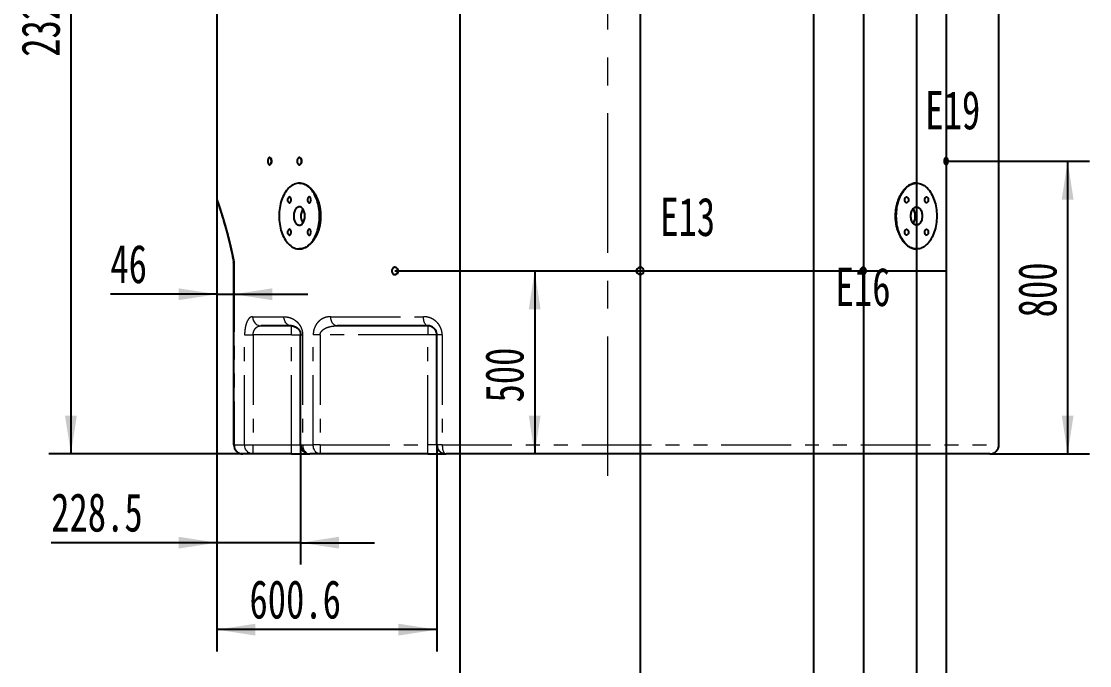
# Model space of a CAD drawing. Header units: millimetres. Extents: x 0 to 594, y 0 to 420.
# Drawn here: x 68.6 to 165.8, y 239.1 to 297.8 of the extents above; entities that cross this region are included whole.
import ezdxf

# ---------------------------------------------------------------- set-up
doc = ezdxf.new("R2010")
doc.units = ezdxf.units.MM
doc.linetypes.add('CENTERX2', pattern=[20.32, 12.7, -2.54, 2.54, -2.54])
doc.linetypes.add('PHANTOM', pattern=[12.7, 6.35, -1.27, 1.27, -1.27, 1.27, -1.27])
doc.layers.add('10', color=7, linetype='Continuous')
doc.styles.add('SLDTEXTSTYLE0', font='TXT', dxfattribs={"width": 0.7})
doc.dimstyles.new('SLDDIMSTYLE0', dxfattribs={"dimtxt": 3.5, "dimasz": 3.5, "dimexe": 0, "dimexo": 0.0625, "dimgap": 0.875, "dimtad": 2, "dimdec": 1, "dimlfac": 30, "dimrnd": 1e-09, "dimzin": 12, "dimdsep": 46, "dimtxsty": 'SLDTEXTSTYLE0', "dimsah": 1, "dimcen": 0.09, "dimadec": 0, "dimazin": 3, "dimtfac": 1, "dimtdec": 1, "dimtofl": 0, "dimtmove": 0, "dimatfit": 3, "dimfxl": 0, "dimfrac": 2, "dimtolj": 1, "dimtzin": 12, "dimarcsym": 0})
doc.dimstyles.new('SLDDIMSTYLE1', dxfattribs={"dimtxt": 3.5, "dimasz": 3.5, "dimexe": 0, "dimexo": 0.0625, "dimgap": 0.875, "dimtad": 2, "dimdec": 1, "dimlfac": 30, "dimrnd": 1e-09, "dimzin": 12, "dimdsep": 46, "dimtxsty": 'SLDTEXTSTYLE0', "dimsah": 1, "dimcen": 0.09, "dimadec": 0, "dimazin": 3, "dimtfac": 1, "dimtdec": 1, "dimtmove": 0, "dimatfit": 0, "dimfxl": 0, "dimfrac": 2, "dimtolj": 1, "dimtzin": 12, "dimarcsym": 0})

# ---------------------------------------------------------------- blocks, each defined once
blk = doc.blocks.new('_D_39')
at = {"layer": '10'}
for p, q in [((107.047, 335.74), (71.067, 335.74)), ((73.067, 335.74), (73.067, 258.407)), ((88.725, 258.407), (71.067, 258.407))]:
    blk.add_line(p, q, dxfattribs=at)
for points in [[(73.067, 335.74), (72.528, 332.24), (73.605, 332.24)], [(73.067, 258.407), (73.605, 261.907), (72.528, 261.907)]]:
    blk.add_solid(points, dxfattribs=at)
at = {"layer": '10', "insert": (68.555, 294.579), "char_height": 3.5, "attachment_point": 1, "rotation": 90, "style": 'SLDTEXTSTYLE0'}
blk.add_mtext('2320', dxfattribs=at)
blk = doc.blocks.new('_D_40')
at = {"layer": '10'}
blk.add_line((115.274, 275.074), (115.274, 258.407), dxfattribs=at)
for points in [[(115.274, 275.074), (114.736, 271.574), (115.813, 271.574)], [(115.274, 258.407), (115.813, 261.907), (114.736, 261.907)]]:
    blk.add_solid(points, dxfattribs=at)
at = {"layer": '10', "insert": (110.762, 263.093), "char_height": 3.5, "attachment_point": 1, "rotation": 90, "style": 'SLDTEXTSTYLE0'}
blk.add_mtext('500', dxfattribs=at)
blk = doc.blocks.new('_D_41')
at = {"layer": '10'}
for p, q in [((153.217, 285.074), (165.785, 285.074)), ((163.785, 285.074), (163.785, 258.407)), ((156.692, 258.407), (165.785, 258.407))]:
    blk.add_line(p, q, dxfattribs=at)
for points in [[(163.785, 285.074), (163.246, 281.574), (164.323, 281.574)], [(163.785, 258.407), (164.323, 261.907), (163.246, 261.907)]]:
    blk.add_solid(points, dxfattribs=at)
at = {"layer": '10', "insert": (159.273, 270.848), "char_height": 3.5, "attachment_point": 1, "rotation": 90, "style": 'SLDTEXTSTYLE0'}
blk.add_mtext('800', dxfattribs=at)
blk = doc.blocks.new('_D_43')
at = {"layer": '10'}
for p, q in [((86.358, 281.657), (86.358, 270.951)), ((86.358, 272.951), (76.654, 272.951)), ((86.358, 272.951), (87.892, 272.951)), ((87.892, 272.951), (94.623, 272.951))]:
    blk.add_line(p, q, dxfattribs=at)
for points in [[(86.358, 272.951), (82.858, 273.489), (82.858, 272.412)], [(87.892, 272.951), (91.392, 272.412), (91.392, 273.489)]]:
    blk.add_solid(points, dxfattribs=at)
at = {"layer": '10', "insert": (76.654, 277.462), "char_height": 3.5, "attachment_point": 1, "style": 'SLDTEXTSTYLE0'}
blk.add_mtext('46', dxfattribs=at)
blk = doc.blocks.new('_D_44')
at = {"layer": '10'}
for p, q in [((86.358, 281.656), (86.358, 248.327)), ((93.974, 259.24), (93.974, 248.327)), ((86.358, 250.327), (71.266, 250.327)), ((93.974, 250.327), (86.358, 250.327)), ((93.974, 250.327), (100.705, 250.327))]:
    blk.add_line(p, q, dxfattribs=at)
for points in [[(86.358, 250.327), (82.858, 250.866), (82.858, 249.789)], [(93.974, 250.327), (97.474, 249.789), (97.474, 250.866)]]:
    blk.add_solid(points, dxfattribs=at)
at = {"layer": '10', "insert": (71.266, 254.839), "char_height": 3.5, "attachment_point": 1, "style": 'SLDTEXTSTYLE0'}
blk.add_mtext('228.5', dxfattribs=at)
blk = doc.blocks.new('_D_45')
at = {"layer": '10'}
for p, q in [((86.358, 281.656), (86.358, 240.407)), ((106.38, 259.24), (106.38, 240.407)), ((106.38, 242.407), (86.358, 242.407))]:
    blk.add_line(p, q, dxfattribs=at)
for points in [[(86.358, 242.407), (89.858, 241.869), (89.858, 242.946)], [(106.38, 242.407), (102.88, 242.946), (102.88, 241.869)]]:
    blk.add_solid(points, dxfattribs=at)
at = {"layer": '10', "insert": (89.314, 246.919), "char_height": 3.5, "attachment_point": 1, "style": 'SLDTEXTSTYLE0'}
blk.add_mtext('600.6', dxfattribs=at)

msp = doc.modelspace()

# ---------------------------------------------------------------- linework, layer by layer
at = {"color": 7, "linetype": 'Continuous', "lineweight": 25}
for p, q in [((157.525, 259.2404), (157.525, 346.5182)), ((86.3584, 334.7404), (86.3584, 281.6562)), ((86.3587, 281.6562), (86.3586, 281.6563)), ((87.8918, 259.2404), (87.8918, 275.745)), ((87.8918, 275.7342), (87.8918, 275.7349)), ((102.5607, 275.4071), (102.5433, 275.4071)), ((102.5433, 274.7404), (102.5607, 274.7404)), ((93.141, 270.0738), (90.3615, 270.0738)), ((105.5465, 270.0738), (97.298, 270.0738)), ((93.9743, 259.2404), (93.9743, 269.2404)), ((106.3798, 259.2404), (106.3798, 269.2404)), ((89.6482, 258.4071), (88.7251, 258.4071)), ((93.141, 258.4071), (89.6482, 258.4071)), ((93.141, 258.4071), (94.8077, 258.4071)), ((95.7463, 258.4071), (94.8077, 258.4071)), ((105.5465, 258.4071), (95.7463, 258.4071)), ((105.5465, 258.4071), (107.2131, 258.4071)), ((156.6917, 258.4071), (107.2131, 258.4071))]:
    msp.add_line(p, q, dxfattribs=at)
at = {"color": 8, "linetype": 'PHANTOM', "lineweight": 18}
for p, q in [((87.9286, 275.8874), (87.9286, 259.2404)), ((89.6041, 270.9071), (92.4503, 270.9071)), ((96.707, 270.9071), (105.1533, 270.9071)), ((93.141, 269.2404), (93.141, 270.0738)), ((105.5465, 270.0738), (105.5465, 269.2404)), ((88.8738, 259.2404), (88.8738, 269.2404)), ((88.8738, 269.2404), (89.6482, 269.2404)), ((93.141, 269.2404), (89.6482, 269.2404)), ((89.6482, 269.2404), (89.6482, 259.2404)), ((93.141, 259.2404), (93.141, 269.2404)), ((93.141, 269.2404), (93.9743, 269.2404)), ((93.9743, 269.2404), (94.157, 269.2404)), ((94.157, 269.2404), (94.157, 259.2404)), ((95.1181, 259.2404), (95.1181, 269.2404)), ((95.7463, 269.2404), (95.1181, 269.2404)), ((105.5465, 269.2404), (95.7463, 269.2404)), ((95.7463, 269.2404), (95.7463, 259.2404)), ((105.5465, 259.2404), (105.5465, 269.2404)), ((106.3798, 269.2404), (105.5465, 269.2404)), ((106.8599, 269.2404), (106.3798, 269.2404)), ((106.8599, 269.2404), (106.8599, 259.2404)), ((87.8918, 259.2404), (87.9286, 259.2404)), ((87.9286, 259.2404), (88.8738, 259.2404)), ((88.8738, 259.2404), (89.6482, 259.2404)), ((89.6482, 258.4071), (89.6482, 259.2404)), ((89.6482, 259.2404), (93.141, 259.2404)), ((93.141, 258.4071), (93.141, 259.2404)), ((93.141, 259.2404), (93.9743, 259.2404)), ((93.9743, 259.2404), (94.157, 259.2404)), ((94.157, 259.2404), (95.1181, 259.2404)), ((95.7463, 259.2404), (95.1181, 259.2404)), ((95.7463, 259.2404), (105.5465, 259.2404)), ((95.7463, 259.2404), (95.7463, 258.4071)), ((105.5465, 258.4071), (105.5465, 259.2404)), ((106.3798, 259.2404), (105.5465, 259.2404)), ((106.8599, 259.2404), (106.3798, 259.2404)), ((106.8599, 259.2404), (157.525, 259.2404))]:
    msp.add_line(p, q, dxfattribs=at)
at = {"color": 7, "linetype": 'Continuous', "lineweight": 25, "flags": 128}
for points in [[(91.1497, 285.4071), (91.1171, 285.4007), (91.0858, 285.3817), (91.0569, 285.3509), (91.0316, 285.3095), (91.0108, 285.2589), (90.9954, 285.2013), (90.9859, 285.1388), (90.9827, 285.0738), (90.9859, 285.0087), (90.9954, 284.9462), (91.0108, 284.8886), (91.0316, 284.8381), (91.0569, 284.7966), (91.0858, 284.7658), (91.1171, 284.7468), (91.1497, 284.7404)], [(91.1497, 284.7404), (91.1823, 284.7468), (91.2137, 284.7658), (91.2425, 284.7966), (91.2679, 284.8381), (91.2886, 284.8886), (91.3041, 284.9462), (91.3136, 285.0087), (91.3168, 285.0738), (91.3136, 285.1388), (91.3041, 285.2013), (91.2886, 285.2589), (91.2679, 285.3095), (91.2425, 285.3509), (91.2137, 285.3817), (91.1823, 285.4007), (91.1497, 285.4071)], [(93.8505, 285.4071), (93.8106, 285.4007), (93.7722, 285.3817), (93.7369, 285.3509), (93.7058, 285.3095), (93.6804, 285.2589), (93.6615, 285.2013), (93.6499, 285.1388), (93.6459, 285.0738), (93.6499, 285.0087), (93.6615, 284.9462), (93.6804, 284.8886), (93.7058, 284.8381), (93.7369, 284.7966), (93.7722, 284.7658), (93.8106, 284.7468), (93.8505, 284.7404)], [(93.8505, 284.7404), (93.8904, 284.7468), (93.9288, 284.7658), (93.9642, 284.7966), (93.9952, 284.8381), (94.0207, 284.8886), (94.0396, 284.9462), (94.0512, 285.0087), (94.0551, 285.0738), (94.0512, 285.1388), (94.0396, 285.2013), (94.0207, 285.2589), (93.9952, 285.3095), (93.9642, 285.3509), (93.9288, 285.3817), (93.8904, 285.4007), (93.8505, 285.4071)], [(152.7337, 285.4071), (152.7011, 285.4007), (152.6698, 285.3817), (152.6409, 285.3509), (152.6156, 285.3095), (152.5948, 285.2589), (152.5793, 285.2013), (152.5698, 285.1388), (152.5666, 285.0738), (152.5698, 285.0087), (152.5793, 284.9462), (152.5948, 284.8886), (152.6156, 284.8381), (152.6409, 284.7966), (152.6698, 284.7658), (152.7011, 284.7468), (152.7337, 284.7404)], [(152.7337, 284.7404), (152.7663, 284.7468), (152.7976, 284.7658), (152.8265, 284.7966), (152.8518, 284.8381), (152.8726, 284.8886), (152.888, 284.9462), (152.8975, 285.0087), (152.9007, 285.0738), (152.8975, 285.1388), (152.888, 285.2013), (152.8726, 285.2589), (152.8518, 285.3095), (152.8265, 285.3509), (152.7976, 285.3817), (152.7663, 285.4007), (152.7337, 285.4071)], [(93.8505, 283.0738), (93.7349, 283.0678), (93.6197, 283.0501), (93.5055, 283.0206), (93.3926, 282.9795), (93.2815, 282.9269), (93.1726, 282.8631), (93.0665, 282.7882), (92.9634, 282.7027), (92.8638, 282.6067), (92.7681, 282.5008), (92.6767, 282.3853), (92.59, 282.2607), (92.5082, 282.1274), (92.4317, 281.986), (92.3608, 281.8371), (92.2957, 281.6812), (92.2368, 281.519), (92.1843, 281.3511), (92.1384, 281.1781), (92.0992, 281.0008), (92.0669, 280.8198), (92.0417, 280.6359), (92.0236, 280.4498), (92.0127, 280.2621), (92.0091, 280.0738), (92.0127, 279.8854), (92.0236, 279.6978), (92.0417, 279.5116), (92.0669, 279.3277), (92.0992, 279.1467), (92.1384, 278.9694), (92.1843, 278.7964), (92.2368, 278.6285), (92.2957, 278.4663), (92.3608, 278.3104), (92.4317, 278.1615), (92.5082, 278.0201), (92.59, 277.8869), (92.6767, 277.7622), (92.7681, 277.6467), (92.8638, 277.5408), (92.9634, 277.4448), (93.0665, 277.3593), (93.1726, 277.2844), (93.2815, 277.2206), (93.3926, 277.168), (93.5055, 277.1269), (93.6197, 277.0974), (93.7349, 277.0797), (93.8505, 277.0738)], [(93.8505, 277.0738), (93.9662, 277.0797), (94.0813, 277.0974), (94.1956, 277.1269), (94.3085, 277.168), (94.4196, 277.2206), (94.5284, 277.2844), (94.6346, 277.3593), (94.7377, 277.4448), (94.8372, 277.5408), (94.9329, 277.6467), (95.0243, 277.7622), (95.1111, 277.8869), (95.1929, 278.0201), (95.2694, 278.1615), (95.3403, 278.3104), (95.4053, 278.4663), (95.4642, 278.6285), (95.5167, 278.7964), (95.5627, 278.9694), (95.6019, 279.1467), (95.6341, 279.3277), (95.6594, 279.5116), (95.6775, 279.6978), (95.6883, 279.8854), (95.692, 280.0738), (95.6883, 280.2621), (95.6775, 280.4498), (95.6594, 280.6359), (95.6341, 280.8198), (95.6019, 281.0008), (95.5627, 281.1781), (95.5167, 281.3511), (95.4642, 281.519), (95.4053, 281.6812), (95.3403, 281.8371), (95.2694, 281.986), (95.1929, 282.1274), (95.1111, 282.2607), (95.0243, 282.3853), (94.9329, 282.5008), (94.8372, 282.6067), (94.7377, 282.7027), (94.6346, 282.7882), (94.5284, 282.8631), (94.4196, 282.9269), (94.3085, 282.9795), (94.1956, 283.0206), (94.0813, 283.0501), (93.9662, 283.0678), (93.8505, 283.0738)], [(150.0329, 277.0738), (149.9173, 277.0797), (149.8021, 277.0974), (149.6878, 277.1269), (149.5749, 277.168), (149.4639, 277.2206), (149.355, 277.2844), (149.2488, 277.3593), (149.1458, 277.4448), (149.0462, 277.5408), (148.9505, 277.6467), (148.8591, 277.7622), (148.7723, 277.8869), (148.6905, 278.0201), (148.614, 278.1615), (148.5431, 278.3104), (148.4781, 278.4663), (148.4192, 278.6285), (148.3667, 278.7964), (148.3208, 278.9694), (148.2816, 279.1467), (148.2493, 279.3277), (148.2241, 279.5116), (148.206, 279.6978), (148.1951, 279.8854), (148.1914, 280.0738), (148.1951, 280.2621), (148.206, 280.4498), (148.2241, 280.6359), (148.2493, 280.8198), (148.2816, 281.0008), (148.3208, 281.1781), (148.3667, 281.3511), (148.4192, 281.519), (148.4781, 281.6812), (148.5431, 281.8371), (148.614, 281.986), (148.6905, 282.1274), (148.7723, 282.2607), (148.8591, 282.3853), (148.9505, 282.5008), (149.0462, 282.6067), (149.1458, 282.7027), (149.2488, 282.7882), (149.355, 282.8631), (149.4639, 282.9269), (149.5749, 282.9795), (149.6878, 283.0206), (149.8021, 283.0501), (149.9173, 283.0678), (150.0329, 283.0738)], [(150.0329, 283.0738), (150.1485, 283.0678), (150.2637, 283.0501), (150.378, 283.0206), (150.4908, 282.9795), (150.6019, 282.9269), (150.7108, 282.8631), (150.817, 282.7882), (150.92, 282.7027), (151.0196, 282.6067), (151.1153, 282.5008), (151.2067, 282.3853), (151.2935, 282.2607), (151.3753, 282.1274), (151.4518, 281.986), (151.5227, 281.8371), (151.5877, 281.6812), (151.6466, 281.519), (151.6991, 281.3511), (151.745, 281.1781), (151.7842, 281.0008), (151.8165, 280.8198), (151.8417, 280.6359), (151.8598, 280.4498), (151.8707, 280.2621), (151.8744, 280.0738), (151.8707, 279.8854), (151.8598, 279.6978), (151.8417, 279.5116), (151.8165, 279.3277), (151.7842, 279.1467), (151.745, 278.9694), (151.6991, 278.7964), (151.6466, 278.6285), (151.5877, 278.4663), (151.5227, 278.3104), (151.4518, 278.1615), (151.3753, 278.0201), (151.2935, 277.8869), (151.2067, 277.7622), (151.1153, 277.6467), (151.0196, 277.5408), (150.92, 277.4448), (150.817, 277.3593), (150.7108, 277.2844), (150.6019, 277.2206), (150.4908, 277.168), (150.378, 277.1269), (150.2637, 277.0974), (150.1485, 277.0797), (150.0329, 277.0738)], [(93.11, 281.5469), (93.1061, 281.6042), (93.0948, 281.6589), (93.0766, 281.7083), (93.0523, 281.7501), (93.023, 281.7825), (92.9901, 281.8038), (92.9552, 281.8132), (92.9198, 281.8101), (92.8857, 281.7946), (92.8544, 281.7676), (92.8275, 281.7303), (92.806, 281.6844), (92.7912, 281.632), (92.7836, 281.5757), (92.7836, 281.5181), (92.7912, 281.4618), (92.806, 281.4094), (92.8275, 281.3635), (92.8544, 281.3262), (92.8857, 281.2992), (92.9198, 281.2837), (92.9552, 281.2806), (92.9901, 281.29), (93.023, 281.3113), (93.0523, 281.3437), (93.0766, 281.3855), (93.0948, 281.4349), (93.1061, 281.4896), (93.11, 281.5469)], [(94.9185, 281.5469), (94.9146, 281.6042), (94.9033, 281.6589), (94.8851, 281.7083), (94.8607, 281.7501), (94.8314, 281.7825), (94.7986, 281.8038), (94.7636, 281.8132), (94.7283, 281.8101), (94.6942, 281.7946), (94.6629, 281.7676), (94.6359, 281.7303), (94.6145, 281.6844), (94.5996, 281.632), (94.592, 281.5757), (94.592, 281.5181), (94.5996, 281.4618), (94.6145, 281.4094), (94.6359, 281.3635), (94.6629, 281.3262), (94.6942, 281.2992), (94.7283, 281.2837), (94.7636, 281.2806), (94.7986, 281.29), (94.8314, 281.3113), (94.8607, 281.3437), (94.8851, 281.3855), (94.9033, 281.4349), (94.9146, 281.4896), (94.9185, 281.5469)], [(148.965, 281.5469), (148.9688, 281.6042), (148.9801, 281.6589), (148.9984, 281.7083), (149.0227, 281.7501), (149.052, 281.7825), (149.0849, 281.8038), (149.1198, 281.8132), (149.1551, 281.8101), (149.1892, 281.7946), (149.2205, 281.7676), (149.2475, 281.7303), (149.2689, 281.6844), (149.2838, 281.632), (149.2914, 281.5757), (149.2914, 281.5181), (149.2838, 281.4618), (149.2689, 281.4094), (149.2475, 281.3635), (149.2205, 281.3262), (149.1892, 281.2992), (149.1551, 281.2837), (149.1198, 281.2806), (149.0849, 281.29), (149.052, 281.3113), (149.0227, 281.3437), (148.9984, 281.3855), (148.9801, 281.4349), (148.9688, 281.4896), (148.965, 281.5469)], [(150.7735, 281.5469), (150.7773, 281.6042), (150.7886, 281.6589), (150.8068, 281.7083), (150.8312, 281.7501), (150.8605, 281.7825), (150.8933, 281.8038), (150.9283, 281.8132), (150.9636, 281.8101), (150.9977, 281.7946), (151.029, 281.7676), (151.056, 281.7303), (151.0774, 281.6844), (151.0923, 281.632), (151.0999, 281.5757), (151.0999, 281.5181), (151.0923, 281.4618), (151.0774, 281.4094), (151.056, 281.3635), (151.029, 281.3262), (150.9977, 281.2992), (150.9636, 281.2837), (150.9283, 281.2806), (150.8933, 281.29), (150.8605, 281.3113), (150.8312, 281.3437), (150.8068, 281.3855), (150.7886, 281.4349), (150.7773, 281.4896), (150.7735, 281.5469)], [(94.362, 280.0738), (94.3585, 280.1723), (94.3477, 280.2695), (94.33, 280.3639), (94.3056, 280.4543), (94.2748, 280.5393), (94.238, 280.6178), (94.1958, 280.6886), (94.1487, 280.7508), (94.0975, 280.8035), (94.0428, 280.846), (93.9854, 280.8776), (93.9261, 280.898), (93.8657, 280.9067), (93.8051, 280.9038), (93.7452, 280.8892), (93.6867, 280.8632), (93.6305, 280.8261), (93.5775, 280.7784), (93.5282, 280.7209), (93.4835, 280.6542), (93.4439, 280.5794), (93.4101, 280.4975), (93.3824, 280.4097), (93.3613, 280.3171), (93.3471, 280.2212), (93.3399, 280.1231), (93.3399, 280.0244), (93.3471, 279.9264), (93.3613, 279.8304), (93.3824, 279.7378), (93.4101, 279.65), (93.4439, 279.5681), (93.4835, 279.4933), (93.5282, 279.4267), (93.5775, 279.3691), (93.6305, 279.3214), (93.6867, 279.2843), (93.7452, 279.2583), (93.8051, 279.2437), (93.8657, 279.2408), (93.9261, 279.2496), (93.9854, 279.2699), (94.0428, 279.3015), (94.0975, 279.344), (94.1487, 279.3967), (94.1958, 279.4589), (94.238, 279.5297), (94.2748, 279.6082), (94.3056, 279.6932), (94.33, 279.7836), (94.3477, 279.878), (94.3585, 279.9752), (94.362, 280.0738)], [(94.1795, 280.7119), (94.1414, 280.6542), (94.1018, 280.5794), (94.068, 280.4975), (94.0403, 280.4097), (94.0192, 280.3171), (94.005, 280.2212), (93.9978, 280.1231), (93.9978, 280.0244), (94.005, 279.9264), (94.0192, 279.8304), (94.0403, 279.7378), (94.068, 279.65), (94.1018, 279.5681), (94.1414, 279.4933), (94.1795, 279.4356)], [(149.5214, 280.0738), (149.525, 280.1723), (149.5357, 280.2695), (149.5534, 280.3639), (149.5778, 280.4543), (149.6086, 280.5393), (149.6454, 280.6178), (149.6876, 280.6886), (149.7347, 280.7508), (149.7859, 280.8035), (149.8407, 280.846), (149.8981, 280.8776), (149.9574, 280.898), (150.0177, 280.9067), (150.0783, 280.9038), (150.1383, 280.8892), (150.1967, 280.8632), (150.2529, 280.8261), (150.306, 280.7784), (150.3552, 280.7209), (150.3999, 280.6542), (150.4395, 280.5794), (150.4733, 280.4975), (150.501, 280.4097), (150.5221, 280.3171), (150.5363, 280.2212), (150.5435, 280.1231), (150.5435, 280.0244), (150.5363, 279.9264), (150.5221, 279.8304), (150.501, 279.7378), (150.4733, 279.65), (150.4395, 279.5681), (150.3999, 279.4933), (150.3552, 279.4267), (150.306, 279.3691), (150.2529, 279.3214), (150.1967, 279.2843), (150.1383, 279.2583), (150.0783, 279.2437), (150.0177, 279.2408), (149.9574, 279.2496), (149.8981, 279.2699), (149.8407, 279.3015), (149.7859, 279.344), (149.7347, 279.3967), (149.6876, 279.4589), (149.6454, 279.5297), (149.6086, 279.6082), (149.5778, 279.6932), (149.5534, 279.7836), (149.5357, 279.878), (149.525, 279.9752), (149.5214, 280.0738)], [(149.704, 280.7119), (149.742, 280.6542), (149.7816, 280.5794), (149.8155, 280.4975), (149.8431, 280.4097), (149.8642, 280.3171), (149.8785, 280.2212), (149.8856, 280.1231), (149.8856, 280.0244), (149.8785, 279.9264), (149.8642, 279.8304), (149.8431, 279.7378), (149.8155, 279.65), (149.7816, 279.5681), (149.742, 279.4933), (149.704, 279.4356)], [(93.11, 278.6006), (93.1061, 278.6579), (93.0948, 278.7126), (93.0766, 278.762), (93.0523, 278.8039), (93.023, 278.8362), (92.9901, 278.8576), (92.9552, 278.8669), (92.9198, 278.8638), (92.8857, 278.8483), (92.8544, 278.8213), (92.8275, 278.784), (92.806, 278.7381), (92.7912, 278.6858), (92.7836, 278.6295), (92.7836, 278.5718), (92.7912, 278.5155), (92.806, 278.4631), (92.8275, 278.4172), (92.8544, 278.3799), (92.8857, 278.3529), (92.9198, 278.3375), (92.9552, 278.3343), (92.9901, 278.3437), (93.023, 278.365), (93.0523, 278.3974), (93.0766, 278.4392), (93.0948, 278.4887), (93.1061, 278.5433), (93.11, 278.6006)], [(94.9185, 278.6006), (94.9146, 278.6579), (94.9033, 278.7126), (94.8851, 278.762), (94.8607, 278.8039), (94.8314, 278.8362), (94.7986, 278.8576), (94.7636, 278.8669), (94.7283, 278.8638), (94.6942, 278.8483), (94.6629, 278.8213), (94.6359, 278.784), (94.6145, 278.7381), (94.5996, 278.6858), (94.592, 278.6295), (94.592, 278.5718), (94.5996, 278.5155), (94.6145, 278.4631), (94.6359, 278.4172), (94.6629, 278.3799), (94.6942, 278.3529), (94.7283, 278.3375), (94.7636, 278.3343), (94.7986, 278.3437), (94.8314, 278.365), (94.8607, 278.3974), (94.8851, 278.4392), (94.9033, 278.4887), (94.9146, 278.5433), (94.9185, 278.6006)], [(148.965, 278.6006), (148.9688, 278.6579), (148.9801, 278.7126), (148.9984, 278.762), (149.0227, 278.8039), (149.052, 278.8362), (149.0849, 278.8576), (149.1198, 278.8669), (149.1551, 278.8638), (149.1892, 278.8483), (149.2205, 278.8213), (149.2475, 278.784), (149.2689, 278.7381), (149.2838, 278.6858), (149.2914, 278.6295), (149.2914, 278.5718), (149.2838, 278.5155), (149.2689, 278.4631), (149.2475, 278.4172), (149.2205, 278.3799), (149.1892, 278.3529), (149.1551, 278.3375), (149.1198, 278.3343), (149.0849, 278.3437), (149.052, 278.365), (149.0227, 278.3974), (148.9984, 278.4392), (148.9801, 278.4887), (148.9688, 278.5433), (148.965, 278.6006)], [(150.7735, 278.6006), (150.7773, 278.6579), (150.7886, 278.7126), (150.8068, 278.762), (150.8312, 278.8039), (150.8605, 278.8362), (150.8933, 278.8576), (150.9283, 278.8669), (150.9636, 278.8638), (150.9977, 278.8483), (151.029, 278.8213), (151.056, 278.784), (151.0774, 278.7381), (151.0923, 278.6858), (151.0999, 278.6295), (151.0999, 278.5718), (151.0923, 278.5155), (151.0774, 278.4631), (151.056, 278.4172), (151.029, 278.3799), (150.9977, 278.3529), (150.9636, 278.3375), (150.9283, 278.3343), (150.8933, 278.3437), (150.8605, 278.365), (150.8312, 278.3974), (150.8068, 278.4392), (150.7886, 278.4887), (150.7773, 278.5433), (150.7735, 278.6006)], [(102.8229, 275.0738), (102.8178, 275.1368), (102.8029, 275.1976), (102.7785, 275.254), (102.7457, 275.3038), (102.7055, 275.3453), (102.6595, 275.377), (102.6093, 275.3977), (102.5566, 275.4067), (102.5036, 275.4037), (102.4519, 275.3888), (102.4036, 275.3624), (102.3603, 275.3257), (102.3236, 275.2798), (102.2949, 275.2265), (102.2751, 275.1677), (102.2651, 275.1054), (102.2651, 275.0421), (102.2751, 274.9798), (102.2949, 274.921), (102.3236, 274.8677), (102.3603, 274.8218), (102.4036, 274.7851), (102.4519, 274.7588), (102.5036, 274.7438), (102.5566, 274.7408), (102.6093, 274.7498), (102.6595, 274.7705), (102.7055, 274.8022), (102.7457, 274.8437), (102.7785, 274.8935), (102.8029, 274.9499), (102.8178, 275.0107), (102.8229, 275.0738)], [(145.1881, 275.4071), (145.1389, 275.4007), (145.0915, 275.3817), (145.0479, 275.3509), (145.0097, 275.3095), (144.9783, 275.2589), (144.9549, 275.2013), (144.9406, 275.1388), (144.9357, 275.0738), (144.9406, 275.0087), (144.9549, 274.9462), (144.9783, 274.8886), (145.0097, 274.8381), (145.0479, 274.7966), (145.0915, 274.7658), (145.1389, 274.7468), (145.1881, 274.7404)], [(145.1881, 274.7404), (145.2373, 274.7468), (145.2847, 274.7658), (145.3283, 274.7966), (145.3666, 274.8381), (145.3979, 274.8886), (145.4213, 274.9462), (145.4356, 275.0087), (145.4405, 275.0738), (145.4356, 275.1388), (145.4213, 275.2013), (145.3979, 275.2589), (145.3666, 275.3095), (145.3283, 275.3509), (145.2847, 275.3817), (145.2373, 275.4007), (145.1881, 275.4071)]]:
    msp.add_lwpolyline(points, dxfattribs=at)
at = {"color": 8, "linetype": 'PHANTOM', "lineweight": 18, "flags": 128}
for points in [[(89.6041, 270.9071), (89.6097, 270.8066), (89.6261, 270.7077), (89.6533, 270.6116), (89.6909, 270.5198), (89.7382, 270.4337), (89.7946, 270.3545), (89.8593, 270.2833), (89.9313, 270.2213), (90.0095, 270.1692), (90.0929, 270.1279), (90.1802, 270.098), (90.2702, 270.0798), (90.3615, 270.0738)], [(93.141, 270.0738), (93.0578, 270.0798), (92.9757, 270.098), (92.8961, 270.1279), (92.82, 270.1692), (92.7487, 270.2213), (92.683, 270.2833), (92.624, 270.3545), (92.5726, 270.4337), (92.5295, 270.5198), (92.4952, 270.6116), (92.4704, 270.7077), (92.4554, 270.8066), (92.4503, 270.9071)], [(97.298, 270.0738), (97.2268, 270.0798), (97.1566, 270.098), (97.0884, 270.1279), (97.0234, 270.1692), (96.9623, 270.2213), (96.9061, 270.2833), (96.8556, 270.3545), (96.8116, 270.4337), (96.7747, 270.5198), (96.7454, 270.6116), (96.7242, 270.7077), (96.7113, 270.8066), (96.707, 270.9071)], [(105.5465, 270.0738), (105.4991, 270.0798), (105.4524, 270.098), (105.407, 270.1279), (105.3637, 270.1692), (105.3231, 270.2213), (105.2857, 270.2833), (105.2522, 270.3545), (105.2229, 270.4337), (105.1983, 270.5198), (105.1788, 270.6116), (105.1647, 270.7077), (105.1561, 270.8066), (105.1533, 270.9071)], [(89.6482, 258.4071), (89.5549, 258.4132), (89.4629, 258.4313), (89.3736, 258.4612), (89.2884, 258.5025), (89.2083, 258.5546), (89.1347, 258.6167), (89.0686, 258.6878), (89.0109, 258.767), (88.9625, 258.8532), (88.9241, 258.9449), (88.8963, 259.041), (88.8795, 259.14), (88.8738, 259.2404)], [(94.157, 259.2404), (94.1617, 259.14), (94.1759, 259.041), (94.1993, 258.9449), (94.2315, 258.8532), (94.2722, 258.767), (94.3206, 258.6878), (94.3762, 258.6167), (94.438, 258.5546), (94.5053, 258.5025), (94.5769, 258.4612), (94.652, 258.4313), (94.7292, 258.4132), (94.8077, 258.4071)], [(95.7463, 258.4071), (95.6705, 258.4132), (95.5959, 258.4313), (95.5235, 258.4612), (95.4543, 258.5025), (95.3894, 258.5546), (95.3297, 258.6167), (95.2761, 258.6878), (95.2293, 258.767), (95.19, 258.8532), (95.1589, 258.9449), (95.1363, 259.041), (95.1227, 259.14), (95.1181, 259.2404)], [(106.8599, 259.2404), (106.8625, 259.14), (106.8702, 259.041), (106.8829, 258.9449), (106.9004, 258.8532), (106.9224, 258.767), (106.9487, 258.6878), (106.9789, 258.6167), (107.0125, 258.5546), (107.049, 258.5025), (107.0879, 258.4612), (107.1286, 258.4313), (107.1705, 258.4132), (107.2131, 258.4071)]]:
    msp.add_lwpolyline(points, dxfattribs=at)
at = {"color": 7, "linetype": 'Continuous', "lineweight": 25}
for centre, radius, start, end in [((87.0588, 275.7327), 0.833, 0.121787, 11.001612), ((87.0589, 275.7327), 0.8329, 0.12342, 10.873993), ((124.8883, 275.0738), 0.3333, 90.158434, 269.841566), ((124.8864, 275.0738), 0.3333, 270.158391, 89.841609), ((88.7251, 259.2404), 0.8333, 180, 270), ((94.8077, 259.2404), 0.8333, 180, 270), ((107.2131, 259.2404), 0.8333, 180, 270), ((156.6917, 259.2404), 0.8333, 270, 0)]:
    msp.add_arc(centre, radius, start, end, dxfattribs=at)
at = {"color": 8, "linetype": 'PHANTOM', "lineweight": 18}
for centre, radius, start, end in [((87.1183, 275.7449), 0.7735, 0.005997, 9.835416), ((88.7434, 259.2219), 0.815, 178.699661, 268.715417)]:
    msp.add_arc(centre, radius, start, end, dxfattribs=at)
at = {"color": 7, "linetype": 'Continuous', "lineweight": 25}
for points, knots in [([(91.1497, 285.4071), (91.1503, 285.4071), (91.1696, 285.4069), (91.208, 285.3931), (91.258, 285.3367), (91.2961, 285.2508), (91.3149, 285.1579), (91.3202, 285.0599), (91.3116, 284.9613), (91.2835, 284.8615), (91.2404, 284.7861), (91.1931, 284.7461), (91.1621, 284.742), (91.1497, 284.7404)], [0, 0, 0, 0, 0.003422, 0.1107633, 0.2181032, 0.3254487, 0.4327947, 0.5000093, 0.6073508, 0.714694, 0.8220386, 0.9293851, 1, 1, 1, 1]), ([(93.8505, 285.4071), (93.8513, 285.4071), (93.8749, 285.4069), (93.9218, 285.3931), (93.983, 285.3367), (94.0294, 285.2508), (94.0524, 285.1579), (94.0588, 285.0599), (94.0484, 284.9613), (94.0141, 284.8615), (93.9614, 284.7861), (93.9037, 284.7461), (93.8656, 284.742), (93.8505, 284.7404)], [0, 0, 0, 0, 0.0034221, 0.1107639, 0.2181042, 0.3254493, 0.4327947, 0.5000094, 0.6073508, 0.7146939, 0.8220382, 0.9293831, 1, 1, 1, 1]), ([(152.7337, 284.7404), (152.7272, 284.7409), (152.7021, 284.7427), (152.6589, 284.7686), (152.612, 284.8348), (152.5787, 284.9282), (152.563, 285.0381), (152.5667, 285.1519), (152.5893, 285.257), (152.6283, 285.3408), (152.6784, 285.3966), (152.7155, 285.4036), (152.7337, 285.4071)], [0, 0, 0, 0, 0.0370805, 0.1444431, 0.2518073, 0.3591758, 0.4665465, 0.5739102, 0.6812737, 0.7886403, 0.8960108, 1, 1, 1, 1]), ([(93.8505, 283.0738), (93.8537, 283.0738), (93.9256, 283.0736), (94.0675, 283.059), (94.275, 283.001), (94.4795, 282.9065), (94.6781, 282.7757), (94.868, 282.6115), (95.047, 282.4156), (95.2118, 282.1893), (95.3604, 281.9365), (95.4904, 281.6602), (95.5991, 281.3632), (95.6854, 281.05), (95.7473, 280.7277), (95.7838, 280.401), (95.7962, 280.0707), (95.7832, 279.7371), (95.7448, 279.4047), (95.6818, 279.0806), (95.5943, 278.7694), (95.4847, 278.4745), (95.3545, 278.1993), (95.2051, 277.948), (95.0393, 277.7231), (94.8596, 277.5273), (94.6682, 277.3644), (94.4683, 277.2351), (94.2634, 277.1424), (94.0564, 277.0846), (93.9191, 277.0774), (93.8505, 277.0738)], [0, 0, 0, 0, 0.0016459, 0.037287, 0.0730418, 0.1086833, 0.1443219, 0.1800737, 0.2157129, 0.2514617, 0.2873238, 0.3230722, 0.3588729, 0.3947879, 0.4305879, 0.4652947, 0.5000014, 0.5356722, 0.5714573, 0.6071285, 0.6427956, 0.6785761, 0.7142437, 0.7499911, 0.7858519, 0.8215993, 0.8574001, 0.8933153, 0.9291156, 0.9645578, 1, 1, 1, 1]), ([(150.0329, 283.0738), (149.9625, 283.07), (149.8231, 283.0626), (149.614, 283.0026), (149.4096, 282.9093), (149.2106, 282.7802), (149.0204, 282.6164), (148.8413, 282.421), (148.6757, 282.1962), (148.5269, 281.9438), (148.3965, 281.6678), (148.2867, 281.3718), (148.2001, 281.0589), (148.1372, 280.7336), (148.0991, 280.4004), (148.0874, 280.0632), (148.1011, 279.7266), (148.1399, 279.3944), (148.2043, 279.0712), (148.292, 278.7607), (148.4019, 278.4662), (148.533, 278.1922), (148.6827, 277.9415), (148.8487, 277.717), (149.029, 277.5228), (149.2206, 277.3603), (149.4196, 277.2323), (149.623, 277.1418), (149.8282, 277.0846), (149.9647, 277.0774), (150.0329, 277.0738)], [0, 0, 0, 0, 0.0363774, 0.0720007, 0.1077374, 0.1433614, 0.1790302, 0.2148123, 0.2504816, 0.2862621, 0.3221566, 0.3579366, 0.3937214, 0.4296206, 0.4654047, 0.5010786, 0.5368665, 0.5725403, 0.6081616, 0.6438961, 0.6795181, 0.7152267, 0.7510488, 0.7867575, 0.8225572, 0.8584714, 0.8942707, 0.9294775, 0.9647937, 1, 1, 1, 1]), ([(86.359, 281.6563), (86.3589, 281.6449), (86.3587, 281.6142), (86.3629, 281.5663), (86.37, 281.5153), (86.3787, 281.473), (86.3867, 281.4414), (86.3928, 281.42), (86.3967, 281.4072), (86.3992, 281.3996), (86.4011, 281.3938), (86.4026, 281.3893), (86.4039, 281.3855), (86.405, 281.3821), (86.4069, 281.3767), (86.4109, 281.3653), (86.4194, 281.3408), (86.4309, 281.3074), (86.446, 281.2634), (86.4643, 281.2096), (86.4858, 281.1459), (86.5105, 281.0723), (86.5382, 280.9889), (86.569, 280.8958), (86.6026, 280.7933), (86.639, 280.6814), (86.6781, 280.5602), (86.72, 280.4291), (86.7646, 280.2878), (86.812, 280.1361), (86.8615, 279.9752), (86.9131, 279.8051), (86.9665, 279.6265), (87.0213, 279.4396), (87.0778, 279.2441), (87.1357, 279.0395), (87.1949, 278.826), (87.255, 278.6043), (87.3159, 278.3744), (87.3774, 278.1361), (87.4391, 277.8905), (87.5009, 277.6376), (87.5624, 277.378), (87.6236, 277.1111), (87.6841, 276.8381), (87.7434, 276.5605), (87.8016, 276.2767), (87.8459, 276.054), (87.8704, 275.923), (87.8763, 275.8912)], [0, 0, 0, 0, 0.0027715, 0.0074638, 0.011686, 0.0152927, 0.0179791, 0.0196636, 0.0208941, 0.021894, 0.0231339, 0.0252132, 0.0284502, 0.0342225, 0.0449494, 0.075034, 0.1018595, 0.1302221, 0.1584461, 0.186677, 0.214952, 0.2432689, 0.2716099, 0.2999486, 0.328253, 0.3564961, 0.3846509, 0.4127229, 0.441636, 0.4703787, 0.4992618, 0.5282009, 0.5570908, 0.585834, 0.6145034, 0.6435426, 0.672535, 0.7015224, 0.7305373, 0.7596105, 0.7888243, 0.8177034, 0.8467122, 0.8757604, 0.9047329, 0.9335343, 0.961954, 0.9907493, 1, 1, 1, 1]), ([(102.5607, 275.4065), (102.5617, 275.4067), (102.5935, 275.4129), (102.6581, 275.3904), (102.7413, 275.3375), (102.8042, 275.2506), (102.8366, 275.1579), (102.8398, 275.0972), (102.8411, 275.0738)], [0, 0, 0, 0, 0.0067578, 0.2214549, 0.4361512, 0.6508519, 0.8655614, 1, 1, 1, 1]), ([(124.8873, 274.7404), (124.8745, 274.7409), (124.8245, 274.7427), (124.739, 274.7686), (124.6466, 274.8348), (124.5813, 274.9282), (124.5505, 275.0381), (124.5577, 275.1519), (124.6021, 275.257), (124.6786, 275.3408), (124.7777, 275.3966), (124.8512, 275.4036), (124.8873, 275.4071)], [0, 0, 0, 0, 0.0370803, 0.1444431, 0.2518082, 0.3591769, 0.4665462, 0.5739116, 0.6812729, 0.7886404, 0.8960095, 1, 1, 1, 1]), ([(145.1881, 274.7404), (145.1783, 274.7409), (145.1403, 274.7427), (145.0752, 274.7686), (145.0048, 274.8348), (144.9548, 274.9282), (144.9313, 275.0381), (144.9368, 275.1519), (144.9707, 275.257), (145.0292, 275.3408), (145.1047, 275.3966), (145.1606, 275.4036), (145.1881, 275.4071)], [0, 0, 0, 0, 0.0370799, 0.144443, 0.2518087, 0.3591768, 0.4665463, 0.5739118, 0.6812731, 0.7886408, 0.8960103, 1, 1, 1, 1]), ([(102.8411, 275.0738), (102.8379, 275.0363), (102.8317, 274.9614), (102.7833, 274.8613), (102.712, 274.7866), (102.6334, 274.7443), (102.5812, 274.7446), (102.5605, 274.7447)], [0, 0, 0, 0, 0.2147373, 0.4294771, 0.6442211, 0.8589678, 1, 1, 1, 1]), ([(93.141, 270.0738), (93.1784, 270.0723), (93.2533, 270.0695), (93.369, 270.0448), (93.4673, 270.0094), (93.5471, 269.9692), (93.6158, 269.9271), (93.679, 269.8788), (93.7361, 269.8248), (93.7768, 269.7803), (93.8151, 269.7316), (93.8509, 269.6785), (93.8857, 269.6169), (93.9144, 269.5535), (93.9367, 269.4905), (93.953, 269.4314), (93.9651, 269.369), (93.9729, 269.3046), (93.9739, 269.2621), (93.9743, 269.2404)], [0, 0, 0, 0, 0.12859, 0.2574636, 0.3874644, 0.4527107, 0.5180493, 0.6114082, 0.6583549, 0.7054115, 0.7463514, 0.7874503, 0.829317, 0.8716547, 0.8984909, 0.925711, 0.953032, 0.9760875, 1, 1, 1, 1]), ([(106.3798, 269.2404), (106.3788, 269.2706), (106.3772, 269.3243), (106.3633, 269.4129), (106.3391, 269.5046), (106.2921, 269.6207), (106.2193, 269.7397), (106.1138, 269.8576), (105.9888, 269.9527), (105.8466, 270.0228), (105.6978, 270.0659), (105.5969, 270.0711), (105.5465, 270.0738)], [0, 0, 0, 0, 0.0567825, 0.10075054, 0.17001777, 0.23933595, 0.34983579, 0.46058835, 0.59183079, 0.72326742, 0.86159751, 1, 1, 1, 1])]:
    msp.add_open_spline(points, degree=3, knots=knots, dxfattribs=at)
at = {"color": 8, "linetype": 'PHANTOM', "lineweight": 18}
for points, knots in [([(86.3586, 281.6563), (86.3586, 281.6566), (86.3568, 281.6617), (86.3641, 281.6408), (86.3797, 281.5962), (86.4004, 281.5369), (86.4252, 281.4656), (86.4626, 281.3573), (86.5171, 281.1975), (86.583, 281.002), (86.6587, 280.7736), (86.7419, 280.5172), (86.832, 280.2334), (86.9262, 279.929), (87.0249, 279.6009), (87.1227, 279.2654), (87.2199, 278.9207), (87.3126, 278.5806), (87.4036, 278.234), (87.4964, 277.8674), (87.5931, 277.4679), (87.7006, 276.9996), (87.8139, 276.4765), (87.8903, 276.084), (87.9286, 275.8874)], [0, 0, 0, 0, 0.0026768, 0.0554435, 0.1083781, 0.1383631, 0.1683787, 0.2188227, 0.2715214, 0.324382, 0.3769609, 0.4296965, 0.4799919, 0.5311431, 0.5799319, 0.6288404, 0.672544, 0.7163328, 0.7562758, 0.7962841, 0.8417895, 0.8873927, 0.9436012, 1, 1, 1, 1]), ([(87.8768, 275.8913), (87.8777, 275.8864), (87.8791, 275.878), (87.88, 275.8773), (87.8804, 275.877)], [0, 0, 0, 0, 0.5727496, 1, 1, 1, 1]), ([(87.8804, 275.877), (87.8841, 275.8786), (87.8913, 275.8817), (87.9143, 275.8854), (87.9285, 275.8874), (87.9286, 275.8874)], [0, 0, 0, 0, 0.4938876, 0.9960164, 1, 1, 1, 1]), ([(87.9286, 275.8874), (87.9285, 275.8872), (87.9164, 275.8635), (87.8972, 275.8156), (87.8936, 275.7686), (87.8918, 275.745)], [0, 0, 0, 0, 0.0039923, 0.4978561, 1, 1, 1, 1]), ([(89.6041, 270.9071), (89.5655, 270.9035), (89.4882, 270.8964), (89.3876, 270.8444), (89.3019, 270.7741), (89.2303, 270.6935), (89.1541, 270.5818), (89.0772, 270.4295), (89.0128, 270.2531), (88.9662, 270.082), (88.9331, 269.9271), (88.9068, 269.7635), (88.888, 269.5929), (88.8761, 269.4179), (88.8746, 269.2995), (88.8738, 269.2404)], [0, 0, 0, 0, 0.1007328, 0.2014517, 0.2728268, 0.3443772, 0.4157262, 0.5154007, 0.6150363, 0.6792572, 0.7436649, 0.8078634, 0.8718409, 0.9360319, 1, 1, 1, 1]), ([(92.4503, 270.9071), (92.4897, 270.9063), (92.597, 270.9041), (92.7745, 270.8809), (92.9841, 270.8284), (93.1955, 270.7458), (93.3773, 270.6444), (93.5266, 270.5369), (93.6443, 270.4348), (93.7574, 270.3164), (93.8639, 270.1798), (93.9607, 270.0238), (94.0408, 269.8546), (94.1014, 269.6752), (94.1366, 269.5123), (94.1541, 269.3659), (94.156, 269.2823), (94.157, 269.2404)], [0, 0, 0, 0, 0.0576869, 0.157393, 0.2570841, 0.3594925, 0.4618529, 0.5221009, 0.5824184, 0.642606, 0.7032003, 0.763956, 0.8243591, 0.8778093, 0.9312036, 0.9656039, 1, 1, 1, 1]), ([(96.707, 270.9071), (96.6453, 270.9052), (96.5218, 270.9013), (96.3395, 270.8698), (96.1574, 270.8174), (95.9774, 270.7397), (95.8018, 270.6343), (95.6506, 270.5123), (95.5234, 270.3801), (95.4185, 270.2445), (95.3213, 270.0861), (95.2366, 269.9027), (95.17, 269.6944), (95.1266, 269.4713), (95.1209, 269.3174), (95.1181, 269.2404)], [0, 0, 0, 0, 0.08306471, 0.16625063, 0.24928507, 0.33700671, 0.42492443, 0.51252628, 0.57787227, 0.6433708, 0.70862566, 0.78151721, 0.85434822, 0.92719127, 1, 1, 1, 1]), ([(106.8599, 269.2404), (106.858, 269.3008), (106.854, 269.4243), (106.8211, 269.6083), (106.7684, 269.7891), (106.6927, 269.9691), (106.5924, 270.1437), (106.468, 270.3092), (106.3219, 270.4613), (106.1546, 270.5956), (105.9688, 270.7094), (105.7728, 270.7983), (105.5696, 270.8607), (105.3622, 270.8998), (105.2228, 270.9047), (105.1533, 270.9071)], [0, 0, 0, 0, 0.0643441, 0.1316457, 0.1992252, 0.2665535, 0.3428021, 0.4193976, 0.49571, 0.5795688, 0.6637767, 0.7477033, 0.8317035, 0.9159702, 1, 1, 1, 1]), ([(89.6482, 269.2404), (89.65, 269.2851), (89.6534, 269.3744), (89.6797, 269.5047), (89.7209, 269.6259), (89.7777, 269.7383), (89.8482, 269.8366), (89.9338, 269.9227), (90.0316, 269.9911), (90.1387, 270.0395), (90.2491, 270.0685), (90.324, 270.072), (90.3615, 270.0738)], [0, 0, 0, 0, 0.0877113, 0.175471, 0.2666915, 0.3580108, 0.4574247, 0.5569342, 0.669216, 0.781574, 0.8907744, 1, 1, 1, 1]), ([(95.7463, 269.2404), (95.7474, 269.2653), (95.7498, 269.3152), (95.7684, 269.3917), (95.8044, 269.4808), (95.8653, 269.5759), (95.9637, 269.6831), (96.0938, 269.7836), (96.2795, 269.8857), (96.5038, 269.9707), (96.7644, 270.0316), (97.0297, 270.0676), (97.2086, 270.0717), (97.298, 270.0738)], [0, 0, 0, 0, 0.0354075, 0.070838, 0.1122616, 0.174784, 0.2374984, 0.333279, 0.4292878, 0.5719609, 0.7148162, 0.8573902, 1, 1, 1, 1])]:
    msp.add_open_spline(points, degree=3, knots=knots, dxfattribs=at)
at = {"layer": '10', "linetype": 'CENTERX2', "lineweight": 18}
msp.add_line((121.9417, 256.4071), (121.9417, 362.0738), dxfattribs=at)
at = {"layer": '10', "color": 144}
for p, q in [((152.7337, 345.4071), (152.7337, 279.7319)), ((145.1881, 345.0738), (145.1881, 263.2785)), ((150.0329, 345.0738), (150.0329, 268.1049)), ((108.4672, 335.7404), (108.4672, 153.1221)), ((124.8873, 335.7404), (124.8873, 150.5944)), ((140.6653, 335.7404), (140.6653, 155.7967)), ((152.7337, 279.7319), (152.7337, 168.2223)), ((150.0329, 268.1049), (150.0329, 164.2139)), ((145.1881, 263.2785), (145.1881, 159.1153))]:
    msp.add_line(p, q, dxfattribs=at)
at = {"layer": '10'}
msp.add_line((152.7337, 285.0738), (153.2168, 285.0738), dxfattribs=at)
at = {"layer": '10', "color": 11}
msp.add_line((102.5433, 275.0738), (152.6485, 275.0738), dxfattribs=at)

# ---------------------------------------------------------------- texts
at = {"layer": '10', "char_height": 3.5, "attachment_point": 1, "style": 'SLDTEXTSTYLE0'}
for s, insert in [('E19', (150.8309, 291.4696)), ('E13', (126.6992, 281.755)), ('E16', (142.6642, 275.3774))]:
    msp.add_mtext(s, dxfattribs=dict(at, insert=insert))

# ---------------------------------------------------------------- dimensions: what is measured, and where the dimension line sits
at = {"layer": '10'}
for base, p1, p2, picture, middle in [((73.067, 258.4071), (107.0467, 335.7404), (88.7251, 258.4071), '_D_39', (73.067, 298.6529)), ((163.785, 258.4071), (153.2168, 285.0738), (156.6917, 258.4071), '_D_41', (163.785, 273.9035)), ((115.2742, 258.4071), (102.5433, 275.0738), (88.7251, 258.4071), '_D_40', (115.2742, 266.1483))]:
    dim = msp.add_linear_dim(base=base, p1=p1, p2=p2, angle=90, dimstyle='SLDDIMSTYLE0', dxfattribs=at)
    dim.commit()
    dim.dimension.update_dxf_attribs({"geometry": picture, "text_midpoint": middle, "dimtype": 160})
for base, p1, p2, dimstyle, picture, middle in [((86.3584, 250.3271), (93.9743, 259.2404), (86.3584, 281.6563), 'SLDDIMSTYLE1', '_D_44', (76.3584, 250.3271)), ((87.8918, 272.9506), (86.3584, 281.6571), (87.8918, 275.745), 'SLDDIMSTYLE1', '_D_43', (78.6911, 272.9506)), ((86.3584, 242.4071), (106.3798, 259.2404), (86.3584, 281.6563), 'SLDDIMSTYLE0', '_D_45', (94.4058, 242.4071))]:
    dim = msp.add_linear_dim(base=base, p1=p1, p2=p2, dimstyle=dimstyle, dxfattribs=at)
    dim.commit()
    dim.dimension.update_dxf_attribs({"geometry": picture, "text_midpoint": middle, "dimtype": 160})

doc.saveas('drawing.dxf')
